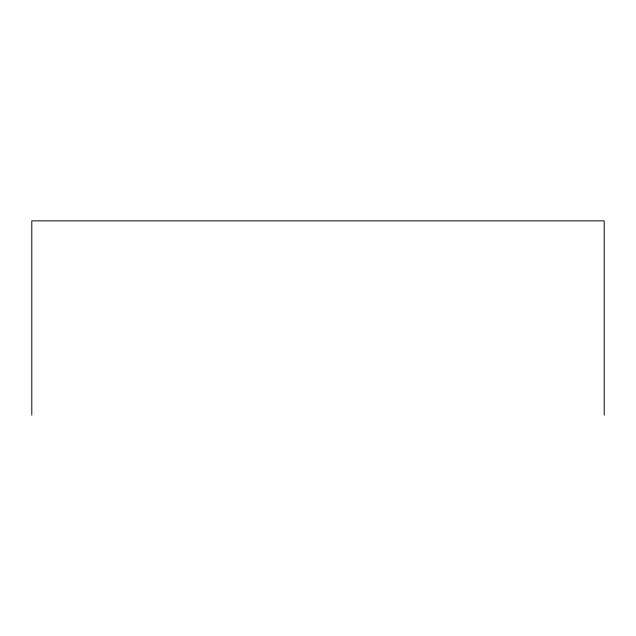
<?xml version="1.0" encoding="UTF-8"?>
<svg xmlns="http://www.w3.org/2000/svg" width="636" height="636" viewBox="0 0 636 636"><rect width="100%" height="100%" fill="white"/><g stroke="black" fill="none" stroke-linecap="round" stroke-linejoin="round"><path stroke-width="0.95" d="M604.2 415.141L604.2 220.859L31.8 220.859L31.8 415.141"/></g></svg>
